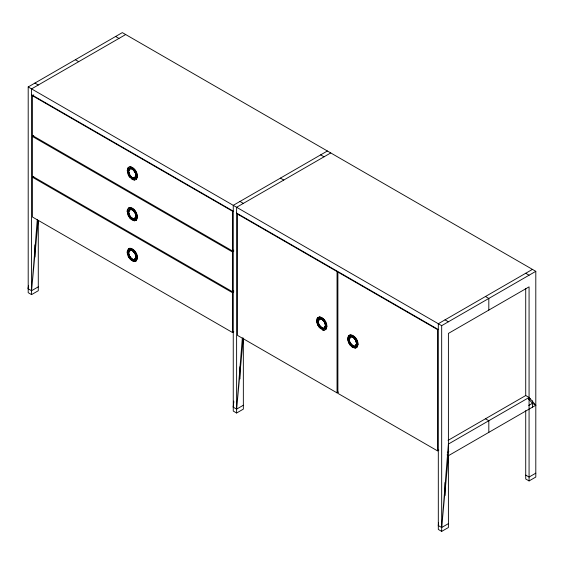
<?xml version="1.0" encoding="UTF-8"?>
<svg xmlns="http://www.w3.org/2000/svg" width="564" height="564" viewBox="0 0 564 564"><rect width="100%" height="100%" fill="white"/><g stroke="black" fill="none" stroke-linecap="round" stroke-linejoin="round"><path stroke-width="0.85" d="M38.281 286.85L31.563 290.735L28.2 288.796L28.482 285.313M37.302 219.452L31.563 290.735L38.119 220.679M243.345 405.241L236.619 409.126L233.256 407.18L233.75 401.096M242.358 337.836L236.619 409.126L243.26 338.188M448.401 523.632L441.675 527.509L438.313 525.57L438.524 522.962M28.2 288.796L28.447 286.167M233.256 407.18L233.75 401.928M438.313 525.57L438.475 523.822M448.401 455.705L441.675 527.509L448.401 444.058L529.074 397.479L535.8 405.241L448.401 455.705L447.055 454.922M127.464 172.725L127.464 168.678L128.55 167.282L127.668 168.558L127.365 170.391L127.464 172.725L128.338 175.009L129.678 177.103L133.076 179.761L134.718 180.015L136.269 179.345C139.435 174.805 135.163 167.289 129.889 166.74L128.338 167.402M129.205 168.291C126.124 171.851 129.875 178.499 134.288 178.915L135.614 178.337M129.53 168.798C126.724 171.971 130.101 177.991 134.07 178.365L135.282 177.836M137.447 216.971C134.768 223.429 137.01 219.734 137.454 216.985C137.165 212.825 134.415 207.897 129.889 207.496L128.55 208.038L127.464 209.434L127.161 211.274L128.014 211.768C128.247 215.222 130.524 219.333 134.288 219.671L135.614 219.093M136.269 220.101L134.718 220.771C129.234 220.334 126.696 213.411 127.464 209.434M129.205 209.047C126.322 211.824 129.819 216.329 131.475 218.628M129.53 209.554C126.688 212.713 130.178 218.733 134.07 219.121L135.282 218.592M135.078 177.956C137.44 174.565 134.274 168.925 130.326 168.509L129.325 168.918M135.402 178.457L136.601 175.721M136.269 179.345C139.195 175.489 134.528 167.099 129.889 166.74M128.338 248.921L129.889 248.252C135.402 248.371 140.866 258.883 134.718 261.527C129.424 261.026 124.933 253.123 128.55 248.802M127.464 254.237L127.464 250.19M129.205 249.803C126.124 253.363 129.875 260.011 134.288 260.427L135.614 259.849M128.662 251.389C127.838 254.893 130.376 259.447 134.07 259.877C137.108 258.791 132.082 260.744 131.546 258.939C128.662 255.682 132.688 260.328 134.281 259.757L136.171 257.001L135.282 253.631L133.062 250.839L130.538 249.901L129.325 250.43L128.874 251.262M135.078 218.712C137.44 215.321 134.274 209.688 130.326 209.265L129.325 209.674M135.402 219.213C138.039 215.441 134.5 209.181 130.108 208.715L128.994 209.173M135.078 259.468C137.44 256.077 134.274 250.444 130.326 250.021L128.437 252.771L129.325 256.148L128.648 252.658L127.154 252.037L128.648 252.651L130.538 249.901L132.85 250.959L135.078 253.751L135.959 257.113L137.447 257.727M135.402 259.976L136.601 257.24L136.171 256.994L135.734 258.516M136.065 260.984C139.576 256.31 134.204 248.844 129.889 248.252M316.968 322.89L316.968 318.85L318.054 317.454L317.179 318.723L316.876 320.563L316.968 322.89L317.849 325.174L319.189 327.268L322.587 329.933L324.229 330.18L325.781 329.517C328.946 324.977 324.674 317.462 319.4 316.912L317.849 317.574M318.716 318.463C315.636 322.016 319.386 328.671 323.799 329.08L325.125 328.509M319.041 318.963C316.235 322.143 319.612 328.163 323.581 328.53L324.793 328.001M324.582 328.121C326.951 324.737 323.785 319.097 319.837 318.681L318.829 319.083M324.913 328.629L326.105 325.893L324.793 322.284L322.566 319.492L320.042 318.554L317.948 321.424L318.829 324.801L321.057 327.599C330.032 331.801 315.579 325.231 318.159 321.311L320.042 318.554M325.781 329.517C328.706 325.654 324.039 317.271 319.4 316.912M355.891 345.958L354.678 346.486C351.203 346.233 349.433 342.433 349.038 339.387L347.762 338.647C347.762 336.948 348.637 335.108 350.491 334.861C356.004 334.974 361.475 345.492 355.327 348.136C349.941 347.523 345.683 339.902 349.151 335.404M349.807 336.412C346.733 339.972 350.484 346.62 354.89 347.036L356.215 346.458M349.271 337.991C348.446 340.868 350.244 343.575 352.155 345.549C358.817 348.03 348.503 344.329 349.483 340.917C348.517 339.387 350.759 335.481 349.483 337.871M355.68 346.077C358.048 342.686 354.883 337.046 350.928 336.63L349.927 337.039M356.011 346.578C358.641 342.806 355.108 336.546 350.716 336.081L349.595 336.532M356.667 347.586C359.832 343.053 355.56 335.531 350.279 334.981L348.94 335.531M130.108 176.497L128.218 170.899L127.365 170.391L128.437 171.266L129.325 174.636L131.546 177.427L134.07 178.365L136.171 175.475L135.734 173.952M134.07 170.673L135.282 172.119L136.171 175.475L134.07 178.365M134.07 219.121C132.829 218.832 124.792 213.812 134.07 219.121L135.959 216.364L137.242 217.091C136.946 212.938 134.197 208.017 129.678 207.615L128.55 208.038M134.754 218.31L136.171 216.245L135.734 214.708M134.07 259.877L136.171 256.994M323.581 328.53L325.682 325.647L325.245 324.124M324.265 327.719L325.682 325.654M354.678 346.486L356.772 343.596L356.335 342.073M355.362 345.676L356.779 343.61L355.221 339.197M135.727 173.261L133.062 169.32C129.882 165.019 125.991 176.172 130.538 168.389L131.546 168.692M135.727 214.017L133.062 210.083L130.538 209.145L128.437 212.015L129.53 215.272L128.648 211.902L127.365 211.162L127.464 213.481M130.538 209.145L128.648 211.888L127.154 211.281M355.891 340.24L353.663 337.448C350.484 333.141 346.592 344.294 351.139 336.511L352.155 336.814M38.281 220.665L38.281 290.735L31.563 294.619L28.2 292.674L28.2 86.948L122.325 32.606L535.8 271.326L535.8 477.052L529.074 480.93L525.718 478.991L525.718 410.662M125.687 34.545L31.563 88.886L31.563 294.619M233.799 250.148L232.417 250.945L32.402 135.466L32.402 95.683L33.784 94.886M233.799 290.904L232.417 291.701L32.402 176.222L32.402 136.439L33.784 135.642M233.799 331.66L232.417 332.457L32.402 216.985L32.402 177.195L33.784 176.398M128.994 168.41L130.319 167.839M130.108 167.959L131.687 168.044M128.218 170.885L127.161 170.518M132.928 169.003L134.5 170.25L131.475 168.164M130.326 168.509L133.062 169.32M128.662 172.915L128.648 171.139L127.365 170.406M128.338 175.009L129.678 177.103M128.994 174.755L129.53 174.509L131.757 177.307L134.281 178.238C131.454 177.815 129.621 175.404 128.874 172.795M132.85 169.447L135.078 172.239L135.614 171.992L136.1 173.261M137.447 176.215L136.389 175.848L136.347 173.895M135.078 172.239L136.171 175.489M131.32 178.753L134.718 180.015M132.928 209.759L134.5 211.006L135.402 212.868M130.326 209.265L133.062 210.083M128.662 213.678L128.648 211.902M134.07 211.429L134.951 212.353M128.338 215.765L127.965 214.123M137.242 217.105L135.959 216.357L135.282 212.875L136.171 216.238M129.678 217.859L130.982 218.839M131.546 218.183L134.281 219.001M133.076 220.524L134.718 220.771M128.994 249.93L130.319 249.351M130.108 249.471L131.687 249.556M131.475 259.384C129.135 258.016 129.346 253.222 127.161 252.03M131.475 249.683L133.132 250.395L134.5 251.763L135.614 253.504L135.078 253.751M128.662 254.434L128.648 252.658M132.928 250.515L134.5 251.763M134.07 252.186L134.951 253.109M128.338 256.521L131.532 260.145L133.287 261.16L134.93 261.407L136.269 260.857M137.242 257.854L136.389 257.36L136.347 255.414L136.601 257.24M131.546 258.939L134.281 259.757M327.381 150.997L233.256 205.338L233.256 411.064L236.619 413.003L243.345 409.126L243.345 338.181M330.744 152.936L236.619 207.277L236.619 413.003M32.402 136.439L232.417 251.918L233.799 251.121M32.402 177.195L232.417 292.674L233.799 291.877M318.505 318.582L319.83 318.004M323.792 328.41L321.268 327.472L319.041 324.681L318.159 321.311L316.876 320.563L317.729 321.057L319.619 326.669M319.619 318.131L321.191 318.216M317.729 321.057L316.665 320.683M320.986 318.336C323.228 319.125 324.857 321.057 325.611 323.433M319.837 318.681L322.566 319.492M322.432 319.175L324.011 320.422M317.849 325.174L317.476 323.532M318.505 324.927L319.041 324.681M326.958 326.387L325.47 325.766L324.793 322.284L325.231 323.433M325.9 326.013L325.125 322.164M319.189 327.268L320.493 328.248M320.986 328.036L320.281 327.007M322.587 329.933L324.229 330.18M352.077 345.993C349.743 344.625 349.948 339.824 347.762 338.64M350.928 336.63L353.663 337.448M348.066 340.846L347.974 338.527L348.827 339.006M354.89 338.492L354.192 337.462M348.94 343.131L350.279 345.224M349.927 342.757L349.25 339.267L347.974 338.527M353.452 337.568L355.68 340.36L356.215 340.113L356.709 341.382M352.155 345.549L354.89 346.359M351.929 346.874L355.531 348.009L356.878 347.466M358.055 344.336L356.568 343.723L355.68 340.36M532.437 269.38L438.313 323.729L438.313 529.455L441.675 531.394L448.401 527.509L448.401 333.43L529.074 286.85L529.074 480.93M28.2 86.948L441.675 325.668L535.8 271.326M337.046 392.868L337.046 271.566L237.458 214.066L237.458 335.368L337.046 392.868L338.428 392.072M448.091 440.357L525.718 395.54L529.074 397.479M437.474 450.847L437.474 329.545L337.885 272.052L337.885 393.355L437.474 450.847L438.855 450.051M528.835 399.552L530.28 398.727M447.322 452.441L448.852 451.56M528.701 405.46L532.437 403.302L535.8 405.241M535.8 473.168L529.074 477.052L525.718 475.114M115.599 36.491L118.962 38.43M320.655 154.874L324.018 156.82M525.718 273.265L529.074 275.204M75.343 59.728L78.706 61.673M280.4 178.118L283.762 180.057M485.456 296.509L488.819 298.448L488.819 310.094M34.926 83.07L38.281 85.009M239.982 201.454L243.345 203.4M445.038 319.844L448.401 321.783M31.563 94.71L233.256 211.155M236.619 213.1L438.313 329.545M32.402 95.683L232.417 211.155L232.417 250.945M135.959 175.601L137.242 176.349M316.876 320.571L318.159 321.311M485.456 418.777L488.819 420.723L488.819 432.362M127.365 211.155L128.218 211.648M127.365 251.911L128.218 252.404M528.517 398.769L532.437 403.302M350.138 342.637L352.366 345.429M322.361 319.612L324.582 322.411M132.85 210.203L135.078 212.995M128.874 213.552L129.53 215.272L131.757 218.064M128.874 254.315L129.53 256.028L131.757 258.82M355.475 338.957L356.215 340.113M323.799 320.542L324.913 322.284M318.054 325.054L318.949 326.45M134.874 170.829L135.614 171.992M134.288 170.37L136.135 174.015M129.53 215.272L130.538 216.837M128.55 215.638L129.438 217.041M134.288 251.889L136.135 255.534M129.53 256.028L130.538 257.593M348.277 340.719L348.862 342.242M135.282 253.631L135.727 254.773M128.648 171.139L129.53 174.509M532.437 400.807L532.437 407.652M525.718 288.423L525.718 395.54M445.038 482.502L445.038 495.566M441.675 325.668L441.675 531.394M239.982 366.727L239.982 378.916M232.417 251.918L232.417 291.701M232.417 292.674L232.417 332.457M34.926 244.854L34.926 257.043"/></g></svg>
